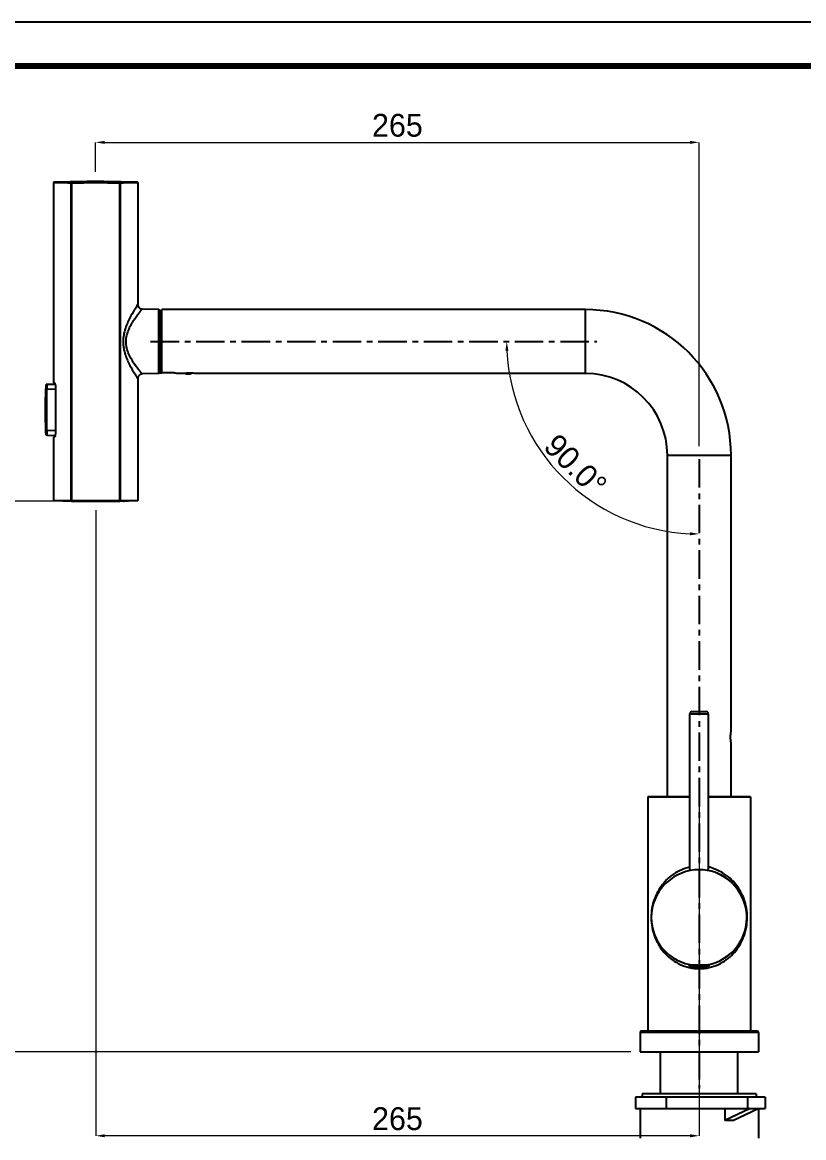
# Model space of a CAD drawing. Extents: x 0 to 1128, y 0 to 827.
# Drawn here: x 441.9 to 785.2, y 336.9 to 826.8 of the extents above; entities that cross this region are included whole.
import ezdxf

# ---------------------------------------------------------------- set-up
doc = ezdxf.new("R2010")
doc.units = 0
doc.header["$LTSCALE"] = 10
doc.header["$MEASUREMENT"] = 0
doc.header["$PDMODE"] = 3
doc.header["$PDSIZE"] = -10
doc.linetypes.add('CENTER', pattern=[2, 1.25, -0.25, 0.25, -0.25])
doc.layers.get('0').update_dxf_attribs({"linetype": 'CONTINUOUS'})
doc.layers.get('DEFPOINTS').update_dxf_attribs({"linetype": 'CONTINUOUS'})
doc.layers.add('02___PRT_ALL_AXES', color=7, linetype='CONTINUOUS')
doc.styles.add('Daelim Dimension', font='')
doc.styles.get('Daelim Dimension').set_extended_font_data('나눔고딕')
doc.dimstyles.new('DEFAULT', dxfattribs={"dimscale": 2, "dimtxt": 2, "dimasz": 2, "dimexe": 0, "dimexo": 2, "dimgap": 1, "dimtad": 1, "dimdec": 0, "dimzin": 9, "dimdsep": 46, "dimtxsty": 'Daelim Dimension', "dimcen": 0.5, "dimclrd": 5, "dimclre": 5, "dimclrt": 256, "dimadec": 1, "dimazin": 0, "dimtfac": 1, "dimtdec": 0, "dimtix": 1, "dimtmove": 0, "dimatfit": 3, "dimfxl": 1, "dimtolj": 1, "dimtzin": 1, "dimlwd": 9, "dimlwe": 9, "dimarcsym": 0})

# ---------------------------------------------------------------- blocks, each defined once
blk = doc.blocks.new('*D14')
at = {"color": 5, "lineweight": 9, "ltscale": 0.5, "transparency": 16777216}
for p, q in [((474.14, 761.09), (474.14, 774.07)), ((478.14, 774.07), (735.28, 774.07)), ((739.28, 640.6), (739.28, 774.07))]:
    blk.add_line(p, q, dxfattribs=at)
at = {"color": 5, "ltscale": 0.5, "transparency": 16777216}
for points in [[(478.14, 774.73), (478.14, 773.4), (474.14, 774.07)], [(735.28, 774.73), (735.28, 773.4), (739.28, 774.07)]]:
    blk.add_solid(points, dxfattribs=at)
at = {"layer": 'DEFPOINTS', "color": 0, "ltscale": 0.5, "transparency": 16777216}
for p in [(739.28, 774.07), (474.14, 757.09), (739.28, 636.6)]:
    blk.add_point(p, dxfattribs=at)
at = {"color": 7, "ltscale": 0.5, "transparency": 16777216, "insert": (606.71, 781.51), "char_height": 10, "attachment_point": 5, "style": 'Daelim Dimension'}
blk.add_mtext('\\A1;265', dxfattribs=at)
blk = doc.blocks.new('*D11')
at = {"color": 5, "lineweight": 9, "ltscale": 0.5, "transparency": 16777216}
for p, q in [((468.5, 616.47), (431.55, 616.47)), ((431.55, 612.47), (431.55, 378.6)), ((709.28, 374.6), (431.55, 374.6))]:
    blk.add_line(p, q, dxfattribs=at)
at = {"color": 5, "ltscale": 0.5, "transparency": 16777216}
for points in [[(430.89, 612.47), (432.22, 612.47), (431.55, 616.47)], [(430.89, 378.6), (432.22, 378.6), (431.55, 374.6)]]:
    blk.add_solid(points, dxfattribs=at)
at = {"layer": 'DEFPOINTS', "color": 0, "ltscale": 0.5, "transparency": 16777216}
for p in [(472.5, 616.47), (431.55, 374.6), (713.28, 374.6)]:
    blk.add_point(p, dxfattribs=at)
at = {"color": 7, "ltscale": 0.5, "transparency": 16777216, "insert": (424.16, 495.54), "char_height": 10, "attachment_point": 5, "rotation": 90, "style": 'Daelim Dimension'}
blk.add_mtext('\\A1;242', dxfattribs=at)
blk = doc.blocks.new('*D12')
at = {"color": 5, "lineweight": 9, "ltscale": 0.5, "transparency": 16777216}
blk.add_arc((739.28, 686.6), 84.57, 182.7104, 267.2896, dxfattribs=at)
at = {"color": 5, "ltscale": 0.5, "transparency": 16777216}
for points in [[(654.15, 682.59), (655.48, 682.62), (654.72, 686.6)], [(735.3, 602.8), (735.27, 601.47), (739.28, 602.04)]]:
    blk.add_solid(points, dxfattribs=at)
at = {"layer": 'DEFPOINTS', "color": 0, "ltscale": 0.5, "transparency": 16777216}
for p in [(498.28, 686.6), (694.28, 686.6), (666.05, 644.32), (739.28, 634.9), (739.28, 358.48)]:
    blk.add_point(p, dxfattribs=at)
at = {"color": 7, "ltscale": 0.5, "transparency": 16777216, "insert": (684.93, 632.25), "char_height": 10, "attachment_point": 5, "rotation": 315, "style": 'Daelim Dimension'}
blk.add_mtext('\\A1;90.0°', dxfattribs=at)
blk = doc.blocks.new('*D16')
at = {"color": 5, "lineweight": 9, "ltscale": 0.5, "transparency": 16777216}
for p, q in [((474.18, 612.51), (474.18, 337.72)), ((739.28, 492.69), (739.28, 337.72)), ((735.28, 337.72), (478.18, 337.72))]:
    blk.add_line(p, q, dxfattribs=at)
at = {"color": 5, "ltscale": 0.5, "transparency": 16777216}
for points in [[(478.18, 338.38), (478.18, 337.05), (474.18, 337.72)], [(735.28, 338.38), (735.28, 337.05), (739.28, 337.72)]]:
    blk.add_solid(points, dxfattribs=at)
at = {"layer": 'DEFPOINTS', "color": 0, "ltscale": 0.5, "transparency": 16777216}
for p in [(474.18, 616.51), (739.28, 496.69), (474.18, 337.72)]:
    blk.add_point(p, dxfattribs=at)
at = {"color": 7, "ltscale": 0.5, "transparency": 16777216, "insert": (606.73, 345.16), "char_height": 10, "attachment_point": 5, "style": 'Daelim Dimension'}
blk.add_mtext('\\A1;265', dxfattribs=at)

msp = doc.modelspace()

# ---------------------------------------------------------------- linework, layer by layer
at = {"color": 7, "linetype": 'Continuous'}
for p, q in [((455.68, 756.32), (455.68, 668.49)), ((456.07, 756.63), (456.1, 756.63)), ((492.68, 756.32), (492.68, 702.87)), ((492.68, 702.87), (492.69, 702.84)), ((501.9, 700.61), (494.61, 700.87)), ((503.28, 672.81), (503.28, 700.6)), ((689.28, 700.6), (503.28, 700.6)), ((502.18, 672.89), (502.18, 700.31)), ((502.38, 700.22), (503.28, 700.22)), ((502.38, 700.19), (503.28, 700.19)), ((501.9, 672.59), (494.61, 672.34)), ((507.38, 672.81), (503.28, 672.81)), ((513.83, 672.45), (513.83, 672.61)), ((515.65, 672.44), (516.36, 672.73)), ((452.37, 667.39), (452.37, 667.39)), ((452.37, 667.39), (452.37, 667.39)), ((452.37, 667.39), (452.37, 667.39)), ((452.37, 667.39), (452.37, 667.39)), ((452.37, 667.39), (452.37, 667.39)), ((452.4, 667.53), (452.41, 667.53)), ((452.4, 667.53), (452.41, 667.53)), ((452.72, 667.75), (456.17, 667.84)), ((456.49, 667.81), (452.72, 667.71)), ((455.68, 668.49), (455.69, 668.49)), ((455.69, 668.49), (455.97, 668.19)), ((456.22, 668.4), (456.1, 668.46)), ((456.17, 668.18), (456.17, 667.82)), ((492.68, 670.34), (492.69, 670.37)), ((492.68, 670.34), (492.68, 616.85)), ((452.18, 661.82), (452.21, 662.66)), ((456.72, 647.01), (456.72, 666.12)), ((452.21, 650.59), (452.19, 651.26)), ((452.31, 647.57), (452.21, 650.59)), ((452.33, 647.02), (452.31, 647.57)), ((452.37, 645.82), (452.37, 645.82)), ((452.37, 645.81), (452.37, 645.82)), ((452.37, 645.81), (452.37, 645.81)), ((452.37, 645.81), (452.37, 645.81)), ((452.37, 645.81), (452.37, 645.81)), ((452.38, 645.8), (452.37, 645.81)), ((452.38, 645.8), (452.37, 645.81)), ((452.37, 645.81), (452.37, 645.81)), ((452.37, 645.81), (452.37, 645.81)), ((452.4, 645.67), (452.38, 645.8)), ((452.38, 645.8), (452.38, 645.8)), ((452.4, 645.67), (452.41, 645.67)), ((452.4, 645.67), (452.41, 645.67)), ((452.72, 645.46), (456.51, 645.36)), ((455.68, 644.72), (455.69, 644.72)), ((455.68, 644.72), (455.68, 616.85)), ((455.68, 644.72), (455.68, 644.72)), ((455.69, 644.72), (455.68, 644.72)), ((455.97, 645.02), (455.69, 644.72)), ((456.1, 644.69), (456.29, 644.89)), ((456.1, 644.69), (456.23, 644.76)), ((456.11, 645.03), (456.17, 645.04)), ((456.17, 645.37), (456.17, 645.03)), ((456.29, 644.89), (456.34, 644.96)), ((456.33, 645.01), (456.34, 645.01)), ((725.28, 486.6), (725.28, 636.6)), ((457.26, 616.81), (457.37, 616.81)), ((463.63, 616.51), (463.19, 616.51)), ((470.9, 616.5), (470.14, 616.5)), ((471.58, 616.48), (471.58, 616.52)), ((473.42, 616.52), (473.42, 616.46)), ((473.95, 616.47), (473.42, 616.46)), ((473.95, 616.47), (473.95, 616.52)), ((476.88, 616.46), (476.88, 616.52)), ((479.48, 616.52), (479.48, 616.46)), ((482.42, 616.52), (482.42, 616.47)), ((482.95, 616.46), (482.42, 616.47)), ((482.95, 616.46), (482.95, 616.52)), ((482.95, 616.46), (483.63, 616.47)), ((483.63, 616.47), (483.68, 616.47)), ((483.68, 616.47), (484.25, 616.47)), ((484.25, 616.47), (484.53, 616.47)), ((484.53, 616.47), (484.65, 616.47)), ((484.65, 616.47), (484.74, 616.48)), ((485.18, 616.51), (484.74, 616.51)), ((484.74, 616.48), (484.79, 616.48)), ((484.79, 616.51), (484.79, 616.48)), ((485.48, 616.51), (485.18, 616.51)), ((485.47, 616.53), (485.47, 616.5)), ((486.23, 616.5), (485.47, 616.5)), ((485.6, 616.51), (485.48, 616.51)), ((486.05, 616.52), (485.6, 616.51)), ((486.24, 616.52), (486.05, 616.52)), ((486.23, 616.5), (486.23, 616.52)), ((486.34, 616.52), (486.24, 616.52)), ((486.8, 616.52), (486.34, 616.52)), ((486.53, 616.77), (486.82, 616.77)), ((491, 616.81), (491.11, 616.81)), ((735.23, 454.17), (735.23, 523.05)), ((736.23, 524.05), (742.23, 524.05)), ((743.23, 523.05), (743.23, 454.23)), ((716.78, 486.6), (735.23, 486.6)), ((735.23, 486.6), (716.78, 486.6)), ((716.78, 486.6), (716.78, 383.6)), ((743.23, 486.6), (761.78, 486.6)), ((761.78, 486.6), (743.23, 486.6)), ((761.78, 486.6), (761.78, 383.6)), ((738.62, 412.6), (734.88, 412.6)), ((742.71, 411.8), (735.86, 411.8)), ((735.88, 412.82), (735.88, 412.6)), ((743.68, 412.6), (739.85, 412.6)), ((742.68, 412.84), (742.68, 412.6)), ((713.28, 383.1), (713.28, 374.6)), ((764.78, 383.6), (713.78, 383.6)), ((765.28, 383.1), (765.28, 374.6)), ((713.28, 374.6), (765.28, 374.6)), ((722.28, 356.2), (722.28, 374.6)), ((756.28, 356.2), (756.28, 374.6)), ((768.28, 354.7), (711.28, 354.7)), ((711.28, 354.7), (711.28, 349.7)), ((764.28, 356.2), (714.28, 356.2)), ((714.28, 356.2), (714.28, 354.7)), ((764.28, 356.2), (764.28, 354.7)), ((768.28, 354.7), (768.28, 349.7)), ((711.28, 349.7), (768.28, 349.7)), ((713.28, 349.7), (713.28, 336.7)), ((761.71, 349.7), (750.55, 344.36)), ((750.55, 349.7), (750.55, 344.36)), ((754.02, 344.36), (765.17, 349.7)), ((765.28, 349.7), (765.28, 336.7)), ((754.02, 344.36), (750.55, 344.36))]:
    msp.add_line(p, q, dxfattribs=at)
at = {"color": 9, "linetype": 'Continuous'}
for p, q in [((463.43, 616.76), (463.43, 756.21)), ((463.71, 616.76), (463.71, 756.21)), ((484.66, 756.21), (484.66, 616.76)), ((484.94, 756.21), (484.94, 616.76)), ((494.62, 700.87), (494.61, 700.87)), ((501.9, 672.59), (501.9, 700.61)), ((689.28, 672.6), (689.28, 700.6)), ((502.38, 700.19), (502.38, 672.81)), ((515.58, 672.58), (516.01, 672.74)), ((456.1, 668.46), (456.33, 668.22)), ((452.72, 665.7), (456.72, 665.8)), ((456.72, 647.34), (452.72, 647.44)), ((452.38, 645.8), (452.38, 645.81)), ((452.38, 645.8), (452.38, 645.8)), ((452.38, 645.8), (452.38, 645.8)), ((452.38, 645.8), (452.38, 645.8)), ((452.38, 645.8), (452.38, 645.8)), ((725.28, 636.6), (753.28, 636.6)), ((739.28, 411.8), (739.28, 411.1)), ((765.28, 383.1), (713.28, 383.1)), ((724.74, 354.7), (724.74, 349.7)), ((760.69, 349.7), (760.69, 354.7))]:
    msp.add_line(p, q, dxfattribs=at)
at = {"ltscale": 0.5}
msp.add_line((735.23, 523.05), (743.23, 523.05), dxfattribs=at)
msp.add_lwpolyline([(0, 0), (1128.4, 0), (1128.4, 826.8), (0, 826.8)], close=True, dxfattribs=at)
at = {"color": 5, "linetype": 'ByBlock', "lineweight": 200, "const_width": 2.6}
msp.add_lwpolyline([(18.14, 35.4), (1110.14, 35.4), (1110.14, 807.6), (18.14, 807.6)], close=True, dxfattribs=at)
at = {"color": 7, "linetype": 'Continuous'}
for points in [[(456.07, 756.63), (456.05, 756.63), (456.02, 756.63), (456, 756.62), (455.98, 756.62), (455.96, 756.62), (455.94, 756.62), (455.91, 756.61), (455.86, 756.59), (455.77, 756.53), (455.7, 756.41), (455.68, 756.32)], [(456.1, 756.63), (463.13, 756.93), (470.47, 757.09), (477.82, 757.09), (485.17, 756.93), (492.27, 756.63)], [(492.68, 756.32), (492.67, 756.42), (492.59, 756.54), (492.51, 756.59), (492.46, 756.61), (492.43, 756.62), (492.41, 756.62), (492.39, 756.62), (492.37, 756.62), (492.35, 756.63), (492.32, 756.63), (492.3, 756.63), (492.27, 756.63)], [(492.69, 702.84), (492.72, 702.51), (492.9, 701.96), (493.24, 701.49), (493.69, 701.13), (494.24, 700.92), (494.61, 700.87)], [(494.61, 672.34), (494.24, 672.29), (493.69, 672.08), (493.24, 671.72), (492.9, 671.25), (492.72, 670.7), (492.69, 670.37)], [(452.29, 664.99), (452.37, 667.17), (452.37, 667.39)], [(452.19, 651.26), (452.17, 651.96), (452.16, 652.32), (452.14, 652.68), (452.13, 653.06), (452.13, 653.44), (452.12, 653.84), (452.11, 654.24), (452.1, 654.65), (452.1, 655.07), (452.09, 655.51), (452.09, 655.96), (452.09, 656.43), (452.09, 656.93), (452.09, 657.45), (452.09, 657.98), (452.1, 658.51), (452.11, 659.03), (452.12, 659.54), (452.13, 660.03), (452.14, 660.5), (452.16, 660.95), (452.17, 661.39), (452.18, 661.82)], [(452.21, 662.66), (452.25, 663.87), (452.27, 664.25), (452.29, 664.99)], [(452.37, 645.81), (452.34, 646.76), (452.33, 647.02)]]:
    msp.add_lwpolyline(points, dxfattribs=at)
at = {"color": 9, "linetype": 'Continuous'}
msp.add_lwpolyline([(452.38, 645.8), (452.38, 645.8), (452.38, 645.8)], dxfattribs=at)
for centre, radius, start, end in [((463.7, 767.89), 11.38, 269.5861, 270.1698), ((474.19, -3469.62), 4225.84, 89.85802, 90.14199), ((484.67, 767.79), 11.28, 269.8288, 270.4166), ((494.7, 702.87), 2.01, 180.7859, 193.9296), ((494.65, 702.85), 1.96, 193.8811, 202.1878), ((494.7, 702.88), 2.02, 202.2359, 210.8393), ((494.72, 702.88), 2.04, 210.7999, 218.7512), ((494.65, 702.84), 1.96, 218.7692, 227.9955), ((494.7, 702.89), 2.03, 228.0413, 235.9067), ((494.7, 702.89), 2.03, 235.8647, 245.222), ((494.67, 702.83), 1.97, 245.2844, 253.2174), ((494.69, 702.88), 2.01, 253.2144, 267.9449), ((463.86, 616.76), 0.388, 180.021, 186.3317), ((480.82, 616.75), 3.83, 358.1624, 0.0785)]:
    msp.add_arc(centre, radius, start, end, dxfattribs=at)
at = {"color": 7, "linetype": 'Continuous'}
for centre, radius, start, end in [((501.88, 700.31), 0.3, 0, 88), ((689.28, 636.6), 64, 0, 90), ((502.39, 700.03), 0.193, 90.0941, 91.8747), ((501.88, 672.89), 0.3, 272, 0), ((507.38, 658.87), 13.94, 86.9525, 89.9863), ((507.4, 659.24), 13.57, 86.6607, 86.9496), ((507.37, 658.71), 14.1, 84.198, 86.6539), ((507.31, 658.23), 14.59, 80.2515, 84.1831), ((514.9, 674.28), 1.99, 269.8251, 292.1805), ((689.28, 636.6), 36, 0, 90), ((452.78, 667.38), 0.41, 172.5121, 177.6655), ((452.78, 645.83), 0.41, 182.3345, 187.4879), ((456.71, 653.31), 8.31, 267.4983, 267.7038), ((454.52, 645.85), 2.03, 335.5835, 338.1202), ((463.71, 678.54), 61.78, 269.7356, 270.0011), ((463.73, 638.13), 21.62, 269.7356, 270.0011), ((475.11, 1054.29), 437.83, 269.5376, 269.7782), ((484.63, 640.98), 24.47, 270.0144, 270.249), ((484.64, 686.68), 69.92, 270.0144, 270.249), ((736.23, 523.05), 1, 90, 180), ((742.23, 523.05), 1, 0, 90), ((739.23, 433.55), 21, 89.8636, 67.4597), ((739.28, 433.6), 21, 298.4661, 90), ((735.86, 412.8), 1, 191.537, 270), ((742.71, 412.8), 1, 270, 348.463), ((713.78, 383.1), 0.5, 90, 180), ((764.78, 383.1), 0.5, 0, 90)]:
    msp.add_arc(centre, radius, start, end, dxfattribs=at)
msp.add_ellipse((656.88, 686.6), major_axis=(1587.05, 0.08), ratio=0.008727, start_param=-1.668298, end_param=-1.667728, dxfattribs=at)
at = {"color": 9, "linetype": 'Continuous'}
for points, knots in [([(463.43, 756.21), (462.85, 756.21), (461.77, 756.22), (460.24, 756.23), (459.08, 756.24), (458.27, 756.25), (457.74, 756.26), (457.27, 756.27), (456.86, 756.27), (456.51, 756.28), (456.26, 756.29), (456.09, 756.29), (455.98, 756.3), (455.89, 756.3), (455.82, 756.3), (455.76, 756.31), (455.72, 756.31), (455.7, 756.31), (455.68, 756.31), (455.68, 756.32)], [0, 0, 0, 0, 0.222154, 0.420693, 0.592988, 0.66864, 0.736984, 0.797799, 0.850888, 0.896099, 0.933285, 0.948831, 0.962331, 0.973776, 0.983159, 0.99047, 0.995703, 0.998864, 1, 1, 1, 1]), ([(463.61, 756.51), (462.98, 756.51), (461.79, 756.52), (460.14, 756.54), (458.74, 756.55), (457.61, 756.57), (456.86, 756.58), (456.41, 756.59), (456.22, 756.6), (456.1, 756.6), (456.04, 756.61), (456.01, 756.61), (455.99, 756.61), (455.98, 756.61), (455.97, 756.61), (455.97, 756.62), (455.97, 756.62), (455.98, 756.62), (456, 756.62), (456.01, 756.62), (456.05, 756.63), (456.08, 756.63), (456.1, 756.63)], [0, 0, 0, 0, 0.244188, 0.458464, 0.639471, 0.784413, 0.891011, 0.92938, 0.957563, 0.96781, 0.975483, 0.978353, 0.980578, 0.982159, 0.983104, 0.983462, 0.983926, 0.984998, 0.98671, 0.989065, 0.992066, 1, 1, 1, 1]), ([(463.43, 756.21), (463.43, 756.25), (463.44, 756.32), (463.47, 756.42), (463.53, 756.49), (463.59, 756.51), (463.61, 756.51)], [0, 0, 0, 0, 0.298577, 0.571904, 0.803819, 1, 1, 1, 1]), ([(463.71, 756.21), (463.69, 756.21), (463.59, 756.21), (463.5, 756.21), (463.43, 756.21)], [0, 0, 0, 0, 0.269515, 1, 1, 1, 1]), ([(463.71, 756.21), (463.71, 756.24), (463.71, 756.31), (463.72, 756.4), (463.72, 756.45), (463.72, 756.48), (463.72, 756.5), (463.73, 756.51), (463.73, 756.51)], [0, 0, 0, 0, 0.376721, 0.697839, 0.821976, 0.915568, 0.975093, 1, 1, 1, 1]), ([(484.64, 756.51), (481.15, 756.52), (474.18, 756.52), (467.21, 756.52), (463.73, 756.51)], [0, 0, 0, 0, 0.5, 1, 1, 1, 1]), ([(484.66, 756.21), (484.66, 756.24), (484.66, 756.31), (484.65, 756.4), (484.65, 756.45), (484.65, 756.48), (484.64, 756.5), (484.64, 756.51), (484.64, 756.51)], [0, 0, 0, 0, 0.376592, 0.697614, 0.821717, 0.915313, 0.974949, 1, 1, 1, 1]), ([(484.94, 756.21), (484.92, 756.21), (484.83, 756.21), (484.73, 756.21), (484.66, 756.21)], [0, 0, 0, 0, 0.224264, 1, 1, 1, 1]), ([(492.27, 756.63), (492.29, 756.63), (492.32, 756.63), (492.36, 756.62), (492.38, 756.62), (492.39, 756.62), (492.4, 756.62), (492.4, 756.62), (492.4, 756.61), (492.39, 756.61), (492.38, 756.61), (492.36, 756.61), (492.33, 756.61), (492.27, 756.6), (492.15, 756.6), (491.95, 756.59), (491.51, 756.58), (490.75, 756.57), (489.63, 756.55), (488.23, 756.54), (486.58, 756.52), (485.39, 756.51), (484.76, 756.51)], [0, 0, 0, 0, 0.007893, 0.010874, 0.01321, 0.014903, 0.015958, 0.016407, 0.016778, 0.017738, 0.019334, 0.021573, 0.024456, 0.032155, 0.042425, 0.070647, 0.109047, 0.21568, 0.360631, 0.541621, 0.755854, 1, 1, 1, 1]), ([(484.94, 756.21), (484.94, 756.25), (484.93, 756.32), (484.9, 756.42), (484.84, 756.49), (484.78, 756.51), (484.76, 756.51)], [0, 0, 0, 0, 0.298645, 0.572019, 0.803922, 1, 1, 1, 1]), ([(492.68, 756.32), (492.68, 756.31), (492.67, 756.31), (492.65, 756.31), (492.61, 756.31), (492.55, 756.3), (492.48, 756.3), (492.39, 756.3), (492.28, 756.29), (492.11, 756.29), (491.86, 756.28), (491.51, 756.27), (491.1, 756.27), (490.63, 756.26), (490.1, 756.25), (489.29, 756.24), (488.13, 756.23), (486.6, 756.22), (485.52, 756.21), (484.94, 756.21)], [0, 0, 0, 0, 0.001135, 0.004295, 0.009527, 0.016837, 0.026218, 0.037663, 0.051162, 0.066707, 0.103893, 0.149102, 0.202191, 0.263006, 0.33135, 0.407003, 0.5793, 0.777842, 1, 1, 1, 1]), ([(492.56, 702.66), (492.39, 702.4), (491.96, 701.73), (490.78, 699.85), (489.41, 697.47), (488.05, 694.63), (487.09, 692.12), (486.41, 689.39), (486.15, 686.51), (486.41, 683.64), (487.09, 680.92), (488.05, 678.42), (489.13, 676.18), (490.21, 674.23), (491.18, 672.62), (491.95, 671.42), (492.39, 670.76), (492.56, 670.52)], [0, 0, 0, 0, 0.026222, 0.069003, 0.18944, 0.261347, 0.338413, 0.419149, 0.50189, 0.584549, 0.665055, 0.74177, 0.813224, 0.877625, 0.932502, 0.974564, 1, 1, 1, 1]), ([(494.61, 672.34), (494.61, 672.34), (494.61, 672.35), (494.59, 672.36), (494.57, 672.39), (494.54, 672.42), (494.5, 672.46), (494.44, 672.54), (494.34, 672.65), (494.2, 672.82), (494.03, 673.02), (493.84, 673.25), (493.62, 673.51), (493.39, 673.81), (493.03, 674.25), (492.55, 674.87), (491.94, 675.69), (491.3, 676.6), (490.64, 677.59), (489.75, 679.04), (488.71, 681.04), (487.78, 683.68), (487.42, 686.55), (487.8, 689.42), (488.74, 692.07), (489.78, 694.07), (490.68, 695.54), (491.33, 696.53), (491.98, 697.45), (492.58, 698.27), (493.14, 699), (493.56, 699.54), (493.86, 699.92), (494.05, 700.16), (494.22, 700.36), (494.35, 700.53), (494.45, 700.66), (494.51, 700.73), (494.55, 700.78), (494.58, 700.81), (494.6, 700.84), (494.61, 700.86), (494.62, 700.86), (494.62, 700.87)], [0, 0, 0, 0, 0.000234, 0.000849, 0.001844, 0.003215, 0.004957, 0.007067, 0.012374, 0.019094, 0.027157, 0.036491, 0.047021, 0.058673, 0.071374, 0.099617, 0.131175, 0.165552, 0.202298, 0.241041, 0.323223, 0.409884, 0.498901, 0.587996, 0.67486, 0.757352, 0.79628, 0.833224, 0.867803, 0.899561, 0.927995, 0.952522, 0.963131, 0.972537, 0.980667, 0.987445, 0.992804, 0.994939, 0.996705, 0.998098, 0.999114, 0.999749, 1, 1, 1, 1]), ([(492.65, 702.81), (492.65, 702.8), (492.62, 702.75), (492.58, 702.7), (492.56, 702.66)], [0, 0, 0, 0, 0.18973, 1, 1, 1, 1]), ([(492.68, 702.87), (492.68, 702.86), (492.68, 702.86), (492.67, 702.84), (492.66, 702.82), (492.65, 702.81)], [0, 0, 0, 0, 0.081164, 0.274878, 1, 1, 1, 1]), ([(513.83, 672.45), (513.83, 672.45), (513.84, 672.45), (513.84, 672.45), (513.85, 672.45), (513.85, 672.45), (513.86, 672.45), (513.88, 672.45), (513.9, 672.45), (513.94, 672.45), (513.99, 672.45), (514.04, 672.45), (514.13, 672.45), (514.25, 672.45), (514.42, 672.44), (514.61, 672.44), (514.75, 672.44), (514.82, 672.44)], [0, 0, 0, 0, 0.001143, 0.004384, 0.009753, 0.017247, 0.02686, 0.038585, 0.068335, 0.106358, 0.15248, 0.206526, 0.268254, 0.413601, 0.586055, 0.782763, 1, 1, 1, 1]), ([(515.58, 672.58), (515.51, 672.56), (515.27, 672.48), (515.01, 672.44), (514.82, 672.44)], [0, 0, 0, 0, 0.261612, 1, 1, 1, 1]), ([(514.89, 672.29), (514.88, 672.29), (514.86, 672.3), (514.84, 672.34), (514.82, 672.39), (514.82, 672.42), (514.82, 672.44)], [0, 0, 0, 0, 0.161518, 0.39227, 0.689267, 1, 1, 1, 1]), ([(515.65, 672.44), (515.65, 672.44), (515.64, 672.44), (515.64, 672.45), (515.63, 672.46), (515.62, 672.49), (515.6, 672.53), (515.58, 672.56), (515.58, 672.58)], [0, 0, 0, 0, 0.024506, 0.080682, 0.175004, 0.304765, 0.640746, 1, 1, 1, 1]), ([(452.37, 667.39), (452.37, 667.38), (452.38, 667.37), (452.38, 667.37), (452.38, 667.36)], [0, 0, 0, 0, 0.661171, 1, 1, 1, 1]), ([(452.72, 667.71), (452.63, 667.7), (452.45, 667.63), (452.38, 667.45), (452.38, 667.36)], [0, 0, 0, 0, 0.500005, 1, 1, 1, 1]), ([(452.38, 667.36), (452.38, 667.36), (452.38, 667.35), (452.38, 667.32), (452.38, 667.28), (452.38, 667.2), (452.38, 667.06), (452.38, 666.86), (452.38, 666.61), (452.38, 666.22), (452.38, 665.91), (452.38, 665.7)], [0, 0, 0, 0, 0.005669, 0.020835, 0.045302, 0.078874, 0.17209, 0.296642, 0.44792, 0.620029, 1, 1, 1, 1]), ([(452.72, 667.71), (452.72, 667.7), (452.72, 667.69), (452.72, 667.66), (452.72, 667.61), (452.72, 667.54), (452.72, 667.46), (452.71, 667.31), (452.71, 667.1), (452.71, 666.79), (452.72, 666.45), (452.72, 666.08), (452.72, 665.83), (452.72, 665.7)], [0, 0, 0, 0, 0.005402, 0.020304, 0.044556, 0.077982, 0.120228, 0.170866, 0.295419, 0.446745, 0.619115, 0.806128, 1, 1, 1, 1]), ([(492.56, 670.52), (492.58, 670.49), (492.61, 670.45), (492.65, 670.38), (492.67, 670.37), (492.68, 670.34), (492.68, 670.34)], [0, 0, 0, 0, 0.444853, 0.760914, 0.946189, 1, 1, 1, 1]), ([(452.38, 665.7), (452.37, 662.66), (452.35, 656.57), (452.37, 650.49), (452.38, 647.44)], [0, 0, 0, 0, 0.500009, 1, 1, 1, 1]), ([(452.72, 665.7), (452.68, 665.7), (452.6, 665.7), (452.5, 665.7), (452.44, 665.7), (452.41, 665.7), (452.39, 665.7), (452.38, 665.7)], [0, 0, 0, 0, 0.379193, 0.700462, 0.824398, 0.917776, 1, 1, 1, 1]), ([(452.72, 647.44), (452.71, 650.49), (452.68, 656.57), (452.71, 662.65), (452.72, 665.7)], [0, 0, 0, 0, 0.5, 1, 1, 1, 1]), ([(452.72, 647.44), (452.68, 647.44), (452.6, 647.44), (452.5, 647.44), (452.44, 647.44), (452.41, 647.44), (452.39, 647.44), (452.38, 647.44), (452.38, 647.44)], [0, 0, 0, 0, 0.37918, 0.700447, 0.824384, 0.917764, 0.976944, 1, 1, 1, 1]), ([(452.38, 647.44), (452.38, 647.27), (452.38, 646.75), (452.38, 646.23), (452.38, 645.88)], [0, 0, 0, 0, 0.325553, 1, 1, 1, 1]), ([(452.72, 647.44), (452.72, 647.31), (452.72, 647.06), (452.72, 646.69), (452.71, 646.35), (452.71, 646.05), (452.71, 645.84), (452.72, 645.69), (452.72, 645.61), (452.72, 645.55), (452.72, 645.49), (452.72, 645.48), (452.72, 645.45), (452.72, 645.46)], [0, 0, 0, 0, 0.195969, 0.384545, 0.557876, 0.709525, 0.833754, 0.883989, 0.925677, 0.958393, 0.981791, 0.995705, 1, 1, 1, 1]), ([(452.38, 645.88), (452.38, 645.87), (452.38, 645.84), (452.38, 645.82), (452.38, 645.8)], [0, 0, 0, 0, 0.375636, 1, 1, 1, 1]), ([(463.63, 616.51), (463.6, 616.51), (463.54, 616.54), (463.51, 616.6), (463.5, 616.63)], [0, 0, 0, 0, 0.442618, 1, 1, 1, 1]), ([(463.72, 616.76), (463.72, 616.71), (463.72, 616.63), (463.72, 616.55), (463.73, 616.52)], [0, 0, 0, 0, 0.618476, 1, 1, 1, 1]), ([(463.73, 616.52), (463.73, 616.52), (463.73, 616.51), (463.73, 616.51), (463.73, 616.51)], [0, 0, 0, 0, 0.718767, 1, 1, 1, 1]), ([(484.64, 616.51), (484.64, 616.51), (484.64, 616.53), (484.65, 616.54), (484.65, 616.58), (484.65, 616.61), (484.65, 616.63)], [0, 0, 0, 0, 0.071543, 0.269629, 0.585807, 1, 1, 1, 1]), ([(484.87, 616.62), (484.86, 616.59), (484.83, 616.54), (484.77, 616.51), (484.74, 616.51)], [0, 0, 0, 0, 0.555501, 1, 1, 1, 1]), ([(484.9, 616.76), (484.9, 616.72), (484.89, 616.68), (484.88, 616.63), (484.87, 616.62)], [0, 0, 0, 0, 0.7594, 1, 1, 1, 1]), ([(735.23, 455.68), (735.03, 455.64), (734.82, 455.59), (734.62, 455.54), (733.24, 455.21), (730.62, 454.27), (727.15, 452.16), (724.25, 449.55), (721.92, 446.57), (720.13, 443.27), (718.84, 439.61), (718.14, 435.56), (718.17, 431.35), (718.92, 427.32), (720.24, 423.69), (722.07, 420.41), (724.44, 417.46), (727.37, 414.88), (730.89, 412.8), (734.93, 411.43), (737.82, 411.1), (739.28, 411.1)], [-0.009959, -0.009959, -0.009959, -0.009959, 0, 0, 0, 0.066578, 0.129976, 0.190513, 0.249122, 0.307143, 0.366659, 0.431071, 0.499891, 0.563843, 0.623156, 0.681164, 0.739871, 0.800586, 0.864209, 0.930998, 1, 1, 1, 1]), ([(739.28, 411.1), (740.75, 411.1), (743.65, 411.43), (747.69, 412.81), (751.21, 414.89), (754.15, 417.48), (756.52, 420.44), (758.35, 423.73), (759.67, 427.37), (760.4, 431.41), (760.42, 435.63), (759.71, 439.68), (758.41, 443.34), (756.6, 446.64), (754.25, 449.62), (751.34, 452.22), (748.71, 453.8), (744.09, 455.68), (743.23, 456.02)], [0, 0, 0, 0, 0.0689891, 0.1357584, 0.1993565, 0.2600452, 0.3187305, 0.3767296, 0.436067, 0.5000979, 0.5689102, 0.6331965, 0.6926461, 0.7506533, 0.809284, 0.8698741, 0.933347, 0.9526186, 0.9526186, 0.9526186, 0.9526186])]:
    msp.add_open_spline(points, degree=3, knots=knots, dxfattribs=at)
at = {"color": 7, "linetype": 'Continuous'}
for points, knots in [([(502.38, 700.19), (502.36, 700.19), (502.31, 700.18), (502.24, 700.13), (502.2, 700.07), (502.18, 700.01), (502.18, 699.99)], [0, 0, 0, 0, 0.24996, 0.499959, 0.749986, 1, 1, 1, 1]), ([(502.2, 700.1), (502.21, 700.12), (502.24, 700.17), (502.29, 700.2), (502.31, 700.21)], [0, 0, 0, 0, 0.500063, 1, 1, 1, 1]), ([(502.18, 673.01), (502.18, 672.97), (502.21, 672.89), (502.27, 672.84), (502.31, 672.83)], [0, 0, 0, 0, 0.500118, 1, 1, 1, 1]), ([(514.89, 672.29), (514.82, 672.29), (514.69, 672.29), (514.49, 672.3), (514.33, 672.3), (514.2, 672.3), (514.1, 672.3), (514.05, 672.3), (514.02, 672.3), (513.99, 672.3), (513.95, 672.3), (513.89, 672.33), (513.84, 672.39), (513.83, 672.43), (513.83, 672.45)], [0, 0, 0, 0, 0.188014, 0.356112, 0.500901, 0.619493, 0.709658, 0.743654, 0.770306, 0.790324, 0.809064, 0.887733, 0.943637, 1, 1, 1, 1]), ([(452.59, 667.72), (452.55, 667.7), (452.47, 667.65), (452.42, 667.58), (452.41, 667.53)], [0, 0, 0, 0, 0.500082, 1, 1, 1, 1]), ([(452.72, 667.75), (452.71, 667.75), (452.66, 667.75), (452.62, 667.73), (452.59, 667.72)], [0, 0, 0, 0, 0.238898, 1, 1, 1, 1]), ([(455.69, 668.49), (455.69, 668.49), (455.7, 668.48), (455.72, 668.48), (455.75, 668.48), (455.8, 668.48), (455.86, 668.47), (455.96, 668.47), (456.04, 668.47), (456.1, 668.46)], [0, 0, 0, 0, 0.022823, 0.074517, 0.155565, 0.266011, 0.40578, 0.574774, 1, 1, 1, 1]), ([(455.97, 668.19), (455.97, 668.19), (455.99, 668.18), (456.01, 668.18), (456.05, 668.18), (456.09, 668.18), (456.11, 668.17)], [0, 0, 0, 0, 0.083249, 0.276994, 0.582719, 1, 1, 1, 1]), ([(456.11, 668.17), (456.12, 668.17), (456.21, 668.17), (456.29, 668.17), (456.35, 668.16)], [0, 0, 0, 0, 0.203674, 1, 1, 1, 1]), ([(456.38, 668.13), (456.35, 668.19), (456.31, 668.28), (456.25, 668.36), (456.22, 668.4)], [0, 0, 0, 0, 0.566534, 1, 1, 1, 1]), ([(456.72, 666.12), (456.72, 666.51), (456.67, 667.06), (456.53, 667.73), (456.43, 668.01), (456.38, 668.13)], [0, 0, 0, 0, 0.569566, 0.80918, 1, 1, 1, 1]), ([(456.41, 645.09), (456.46, 645.21), (456.55, 645.48), (456.68, 646.12), (456.72, 646.64), (456.72, 647.01)], [0, 0, 0, 0, 0.196787, 0.437462, 1, 1, 1, 1]), ([(452.72, 645.46), (452.65, 645.46), (452.55, 645.49), (452.45, 645.58), (452.42, 645.64), (452.41, 645.67)], [0, 0, 0, 0, 0.487633, 0.744297, 1, 1, 1, 1]), ([(456.1, 644.69), (456.04, 644.7), (455.96, 644.7), (455.85, 644.7), (455.8, 644.71), (455.75, 644.71), (455.72, 644.71), (455.7, 644.72), (455.69, 644.72), (455.68, 644.72)], [0, 0, 0, 0, 0.432193, 0.602935, 0.743282, 0.853123, 0.932371, 0.98109, 1, 1, 1, 1]), ([(455.97, 645.02), (455.97, 645.02), (455.99, 645.02), (456.01, 645.03), (456.05, 645.03), (456.09, 645.03), (456.11, 645.03)], [0, 0, 0, 0, 0.083249, 0.276994, 0.582719, 1, 1, 1, 1]), ([(456.02, 645.01), (456, 645.01), (456, 645.01), (455.97, 645.02), (455.97, 645.02)], [0, 0, 0, 0, 0.780715, 1, 1, 1, 1]), ([(456.36, 644.99), (456.32, 645), (456.21, 645), (456.09, 645), (456.02, 645.01)], [0, 0, 0, 0, 0.340485, 1, 1, 1, 1]), ([(456.17, 645.03), (456.17, 645.03), (456.18, 645.03), (456.19, 645.02), (456.21, 645.02), (456.22, 645.02)], [0, 0, 0, 0, 0.074747, 0.262789, 1, 1, 1, 1]), ([(456.22, 645.02), (456.22, 645.02), (456.26, 645.02), (456.3, 645.02), (456.33, 645.01)], [0, 0, 0, 0, 0.193081, 1, 1, 1, 1]), ([(456.23, 644.76), (456.24, 644.78), (456.3, 644.85), (456.34, 644.94), (456.38, 645.01)], [0, 0, 0, 0, 0.203015, 1, 1, 1, 1]), ([(456.38, 645.08), (456.37, 645.06), (456.35, 645.01), (456.33, 644.97), (456.31, 644.93)], [0, 0, 0, 0, 0.269333, 1, 1, 1, 1]), ([(455.68, 616.85), (455.68, 616.85), (455.69, 616.85), (455.7, 616.85), (455.73, 616.85), (455.75, 616.84), (455.76, 616.84)], [0, 0, 0, 0, 0.070977, 0.258786, 0.568207, 1, 1, 1, 1]), ([(455.76, 616.84), (455.82, 616.84), (455.99, 616.83), (456.5, 616.82), (456.93, 616.81), (457.26, 616.81)], [0, 0, 0, 0, 0.129444, 0.340125, 1, 1, 1, 1]), ([(457.45, 616.56), (457.34, 616.56), (457.12, 616.56), (456.83, 616.57), (456.58, 616.58), (456.37, 616.58), (456.21, 616.59), (456.1, 616.59), (456.03, 616.6), (455.99, 616.6), (455.92, 616.62), (455.84, 616.66), (455.78, 616.74), (455.76, 616.81), (455.76, 616.84)], [0, 0, 0, 0, 0.187379, 0.35033, 0.488546, 0.601852, 0.690318, 0.754772, 0.779078, 0.800717, 0.833714, 0.888445, 0.940438, 1, 1, 1, 1]), ([(457.37, 616.81), (458.22, 616.79), (460.23, 616.78), (462.25, 616.76), (463.43, 616.76)], [0, 0, 0, 0, 0.419287, 1, 1, 1, 1]), ([(463.19, 616.51), (462.07, 616.52), (460.16, 616.53), (458.24, 616.55), (457.45, 616.56)], [0, 0, 0, 0, 0.585338, 1, 1, 1, 1]), ([(463.71, 616.76), (465.46, 616.76), (472.44, 616.75), (479.42, 616.76), (484.66, 616.76)], [0, 0, 0, 0, 0.249902, 1, 1, 1, 1]), ([(463.73, 616.51), (465.47, 616.51), (472.44, 616.51), (479.41, 616.51), (484.64, 616.51)], [0, 0, 0, 0, 0.249902, 1, 1, 1, 1]), ([(476.88, 616.46), (476.99, 616.46), (477.43, 616.46), (477.86, 616.46), (478.18, 616.46)], [0, 0, 0, 0, 0.248591, 1, 1, 1, 1]), ([(478.18, 616.46), (478.29, 616.46), (478.73, 616.46), (479.16, 616.46), (479.48, 616.46)], [0, 0, 0, 0, 0.251002, 1, 1, 1, 1]), ([(484.94, 616.76), (485.08, 616.76), (485.61, 616.76), (486.14, 616.76), (486.53, 616.77)], [0, 0, 0, 0, 0.258362, 1, 1, 1, 1]), ([(486.23, 616.5), (486.25, 616.5), (486.27, 616.5), (486.31, 616.5), (486.32, 616.5), (486.33, 616.5), (486.33, 616.5)], [0, 0, 0, 0, 0.435223, 0.747021, 0.934943, 1, 1, 1, 1]), ([(490.74, 616.56), (490.48, 616.55), (489.17, 616.54), (487.85, 616.53), (486.8, 616.52)], [0, 0, 0, 0, 0.198028, 1, 1, 1, 1]), ([(486.82, 616.77), (487.24, 616.77), (488.63, 616.78), (490.03, 616.79), (491, 616.81)], [0, 0, 0, 0, 0.300471, 1, 1, 1, 1]), ([(492.35, 616.6), (492.29, 616.59), (492.12, 616.59), (491.79, 616.57), (491.31, 616.57), (490.95, 616.56), (490.74, 616.56)], [0, 0, 0, 0, 0.118095, 0.321934, 0.616328, 1, 1, 1, 1]), ([(491.11, 616.81), (491.44, 616.81), (491.87, 616.82), (492.38, 616.83), (492.55, 616.84), (492.61, 616.84)], [0, 0, 0, 0, 0.65988, 0.870559, 1, 1, 1, 1]), ([(492.58, 616.73), (492.55, 616.68), (492.49, 616.63), (492.4, 616.61), (492.37, 616.6), (492.35, 616.6)], [0, 0, 0, 0, 0.615921, 0.811752, 1, 1, 1, 1]), ([(492.61, 616.84), (492.61, 616.83), (492.6, 616.79), (492.59, 616.75), (492.58, 616.73)], [0, 0, 0, 0, 0.259917, 1, 1, 1, 1]), ([(492.61, 616.84), (492.62, 616.84), (492.64, 616.85), (492.67, 616.85), (492.68, 616.85), (492.68, 616.85), (492.68, 616.85)], [0, 0, 0, 0, 0.431793, 0.741213, 0.929023, 1, 1, 1, 1])]:
    msp.add_open_spline(points, degree=3, knots=knots, dxfattribs=at)
for points in [[(502.18, 700.02), (502.18, 700.05), (502.19, 700.07), (502.2, 700.1)], [(502.31, 700.21), (502.33, 700.22), (502.36, 700.22), (502.38, 700.22)], [(502.31, 672.83), (502.33, 672.82), (502.36, 672.81), (502.38, 672.81)], [(452.38, 667.43), (452.38, 667.47), (452.39, 667.5), (452.4, 667.53)], [(452.38, 645.77), (452.38, 645.74), (452.39, 645.71), (452.4, 645.67)]]:
    msp.add_open_spline(points, degree=3, dxfattribs=at)
at = {"color": 9, "linetype": 'Continuous'}
for points in [[(452.72, 667.75), (452.71, 667.74), (452.71, 667.72), (452.72, 667.71)], [(463.5, 616.63), (463.49, 616.66), (463.48, 616.69), (463.48, 616.72)]]:
    msp.add_open_spline(points, degree=3, dxfattribs=at)
at = {"layer": '02___PRT_ALL_AXES', "color": 7, "linetype": 'CENTER'}
for p, q in [((498.28, 686.6), (694.28, 686.6)), ((739.28, 634.9), (739.28, 358.48))]:
    msp.add_line(p, q, dxfattribs=at)
at = {"layer": '02___PRT_ALL_AXES', "color": 7, "linetype": 'Continuous'}
for p, q in [((513.78, 672.6), (509.78, 672.6)), ((513.81, 672.61), (513.78, 672.6)), ((513.83, 672.61), (513.78, 672.6)), ((689.28, 672.6), (517.78, 672.6)), ((753.28, 515.3), (753.28, 636.6)), ((753.28, 486.6), (753.28, 510.3))]:
    msp.add_line(p, q, dxfattribs=at)
for centre, radius, start, end in [((515.79, 658.65), 14.1, 90.593, 98.0981), ((515.79, 658.98), 13.76, 87.585, 90.5849), ((515.76, 658.41), 14.34, 81.8615, 87.5547)]:
    msp.add_arc(centre, radius, start, end, dxfattribs=at)
msp.add_open_spline([(753.28, 510.3), (753.13, 511.14), (752.99, 512.8), (753.13, 514.47), (753.28, 515.3)], degree=3, knots=[0, 0, 0, 0, 0.499986, 1, 1, 1, 1], dxfattribs=at)

# ---------------------------------------------------------------- dimensions: what is measured, and where the dimension line sits
at = {"color": 5, "ltscale": 0.5}
dim = msp.add_linear_dim(base=(739.28, 774.07), p1=(474.14, 757.09), p2=(739.28, 636.6), dimstyle='DEFAULT', override={"dimtxt": 5, "dimclrt": 7}, dxfattribs=at)
dim.commit()
dim.dimension.update_dxf_attribs({"geometry": '*D14', "text_midpoint": (606.71, 781.51)})
dim = msp.add_angular_dim_2l(base=(666.05, 644.32), line1=((739.28, 634.9), (739.28, 358.48)), line2=((498.28, 686.6), (694.28, 686.6)), dimstyle='DEFAULT', override={"dimtxt": 5, "dimclrt": 7}, dxfattribs=at)
dim.commit()
dim.dimension.update_dxf_attribs({"geometry": '*D12', "text_midpoint": (684.93, 632.25)})
dim = msp.add_linear_dim(base=(431.55, 374.6), p1=(472.5, 616.47), p2=(713.28, 374.6), angle=90, dimstyle='DEFAULT', override={"dimtxt": 5, "dimclrt": 7}, dxfattribs=at)
dim.commit()
dim.dimension.update_dxf_attribs({"geometry": '*D11', "text_midpoint": (424.16, 495.54)})
dim = msp.add_linear_dim(base=(474.18, 337.72), p1=(739.28, 496.69), p2=(474.18, 616.51), dimstyle='DEFAULT', override={"dimtxt": 5, "dimclrt": 7}, dxfattribs=at)
dim.commit()
dim.dimension.update_dxf_attribs({"geometry": '*D16', "text_midpoint": (606.73, 337.72), "dimtype": 160})

doc.saveas('drawing.dxf')
